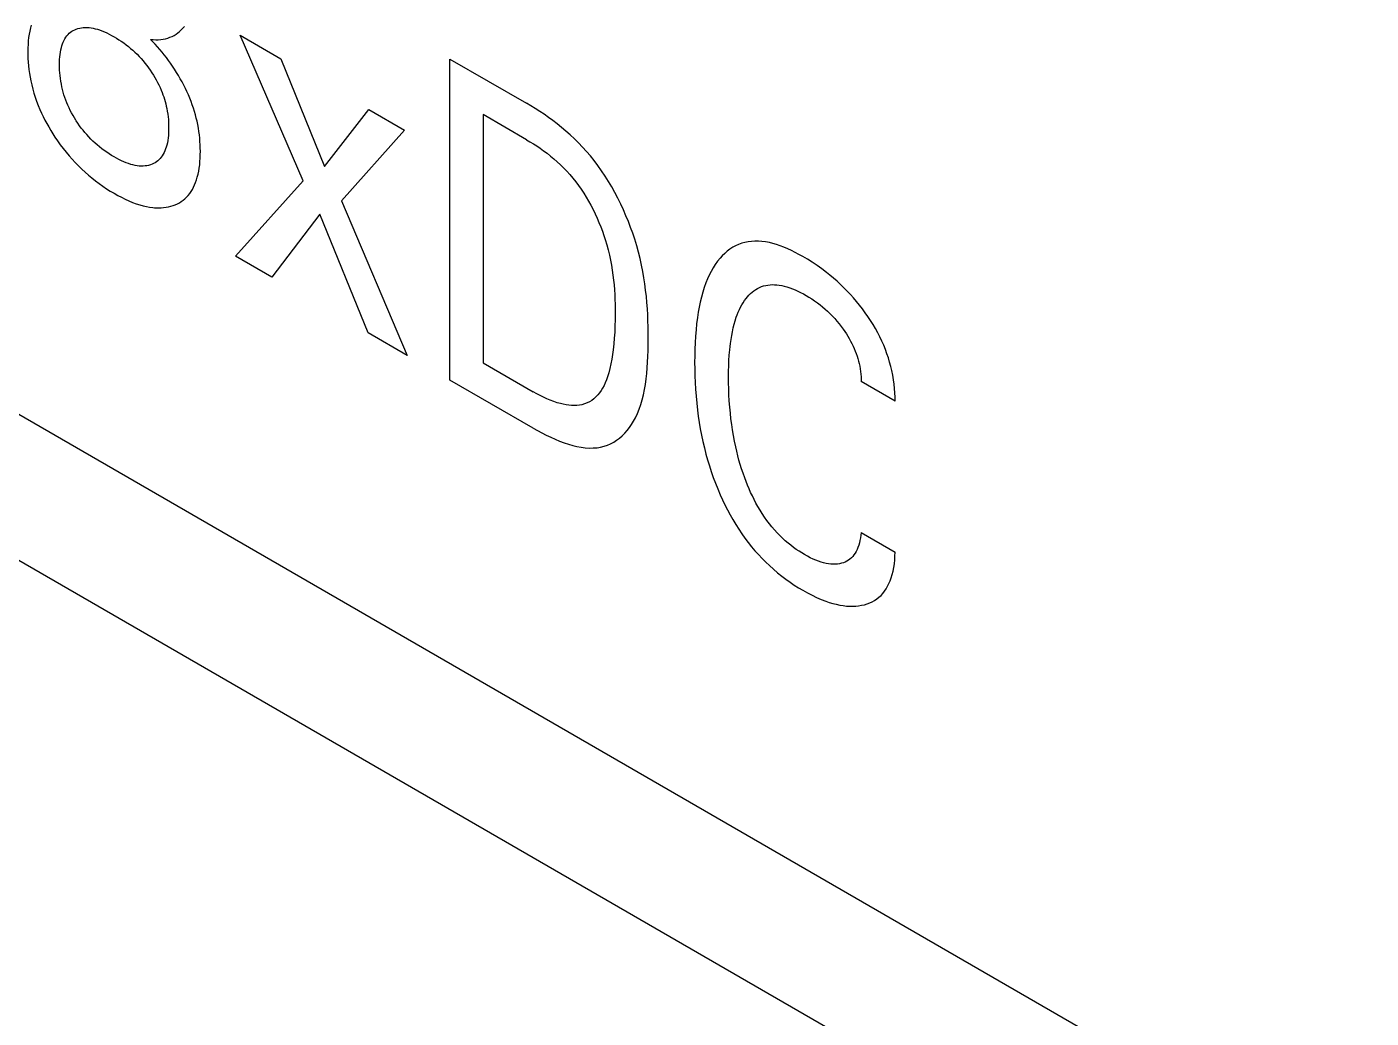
# Model space of a CAD drawing. Extents: x 0 to 420, y 0 to 297.
# Drawn here: x 180.05 to 187.58, y 179.06 to 184.61 of the extents above; entities that cross this region are included whole.
import ezdxf

# ---------------------------------------------------------------- set-up
doc = ezdxf.new("R2010")
doc.units = 0
doc.header["$LTSCALE"] = 23.1
doc.layers.add('40000_ISO', color=7, linetype='CONTINUOUS')

msp = doc.modelspace()

# ---------------------------------------------------------------- linework, layer by layer
at = {"layer": '40000_ISO', "color": 7, "linetype": 'CONTINUOUS'}
for p, q in [((220.0091, 159.3441), (170.8649, 187.7169)), ((219.6555, 158.7318), (170.5114, 187.1045)), ((180.0768, 184.6187), (180.0724, 184.603)), ((180.3579, 184.6042), (180.368, 184.6054)), ((180.368, 184.6054), (180.3785, 184.606)), ((180.3785, 184.606), (180.3891, 184.6059)), ((180.3891, 184.6059), (180.4004, 184.6051)), ((180.4004, 184.6051), (180.4119, 184.6036)), ((180.9256, 184.6014), (180.9339, 184.6116)), ((180.0602, 184.5302), (180.0587, 184.5108)), ((180.0622, 184.5492), (180.0602, 184.5302)), ((180.0649, 184.5677), (180.0622, 184.5492)), ((180.0683, 184.5856), (180.0649, 184.5677)), ((180.0724, 184.603), (180.0683, 184.5856)), ((180.2561, 184.5242), (180.2606, 184.5337)), ((180.2606, 184.5337), (180.2655, 184.5428)), ((180.2655, 184.5428), (180.2709, 184.5512)), ((180.2709, 184.5512), (180.2768, 184.5591)), ((180.2768, 184.5591), (180.283, 184.5663)), ((180.283, 184.5663), (180.2898, 184.5729)), ((180.2898, 184.5729), (180.2969, 184.5788)), ((180.2969, 184.5788), (180.3044, 184.5842)), ((180.3044, 184.5842), (180.3123, 184.589)), ((180.3123, 184.589), (180.3205, 184.5931)), ((180.3205, 184.5931), (180.329, 184.5967)), ((180.329, 184.5967), (180.3383, 184.5999)), ((180.3383, 184.5999), (180.3479, 184.6024)), ((180.3479, 184.6024), (180.3579, 184.6042)), ((180.4119, 184.6036), (180.4236, 184.6015)), ((180.4236, 184.6015), (180.4354, 184.5988)), ((180.4354, 184.5988), (180.4474, 184.5955)), ((180.4474, 184.5955), (180.4595, 184.5916)), ((180.4595, 184.5916), (180.4727, 184.5867)), ((180.4727, 184.5867), (180.4861, 184.5812)), ((180.4861, 184.5812), (180.4995, 184.5751)), ((180.4995, 184.5751), (180.513, 184.5685)), ((180.513, 184.5685), (180.5265, 184.5614)), ((180.5265, 184.5614), (180.54, 184.5538)), ((180.54, 184.5538), (180.5536, 184.5458)), ((180.5536, 184.5458), (180.5672, 184.5372)), ((180.5672, 184.5372), (180.5808, 184.5282)), ((180.7576, 184.5256), (180.7443, 184.539)), ((180.7443, 184.539), (180.759, 184.5376)), ((180.759, 184.5376), (180.7734, 184.537)), ((180.7734, 184.537), (180.7876, 184.5372)), ((180.7876, 184.5372), (180.8014, 184.5383)), ((180.8014, 184.5383), (180.8148, 184.5401)), ((180.8148, 184.5401), (180.8279, 184.5428)), ((180.8279, 184.5428), (180.8407, 184.5463)), ((180.8407, 184.5463), (180.8531, 184.5507)), ((180.8531, 184.5507), (180.8652, 184.5558)), ((180.8652, 184.5558), (180.8764, 184.5615)), ((180.8764, 184.5615), (180.8872, 184.568)), ((180.8872, 184.568), (180.8975, 184.5752)), ((180.8975, 184.5752), (180.9074, 184.5832)), ((180.9074, 184.5832), (180.9168, 184.5919)), ((180.9168, 184.5919), (180.9256, 184.6014)), ((181.5999, 183.7471), (181.246, 184.5626)), ((181.246, 184.5626), (181.4743, 184.4308)), ((180.0579, 184.491), (180.0576, 184.4708)), ((180.0576, 184.4708), (180.0577, 184.4511)), ((180.0587, 184.5108), (180.0579, 184.491)), ((180.2382, 184.454), (180.2401, 184.4673)), ((180.2401, 184.4673), (180.2425, 184.4803)), ((180.2425, 184.4803), (180.2454, 184.4928)), ((180.2454, 184.4928), (180.2485, 184.5037)), ((180.2485, 184.5037), (180.2521, 184.5141)), ((180.2521, 184.5141), (180.2561, 184.5242)), ((180.5808, 184.5282), (180.5943, 184.5188)), ((180.5943, 184.5188), (180.6077, 184.5088)), ((180.6077, 184.5088), (180.6211, 184.4982)), ((180.6211, 184.4982), (180.6332, 184.4882)), ((180.6332, 184.4882), (180.6453, 184.4777)), ((180.6453, 184.4777), (180.6571, 184.4667)), ((180.6571, 184.4667), (180.6689, 184.4553)), ((180.6689, 184.4553), (180.6804, 184.4434)), ((180.7707, 184.5118), (180.7576, 184.5256)), ((180.7836, 184.4976), (180.7707, 184.5118)), ((180.7963, 184.4831), (180.7836, 184.4976)), ((180.8088, 184.4682), (180.7963, 184.4831)), ((180.8211, 184.4529), (180.8088, 184.4682)), ((180.0577, 184.4511), (180.0584, 184.4311)), ((180.0584, 184.4311), (180.0597, 184.4109)), ((180.0597, 184.4109), (180.0614, 184.3904)), ((180.0614, 184.3904), (180.0638, 184.3697)), ((180.235, 184.3977), (180.2352, 184.4121)), ((180.2352, 184.3826), (180.235, 184.3977)), ((180.2352, 184.4121), (180.2358, 184.4264)), ((180.2357, 184.3674), (180.2352, 184.3826)), ((180.2358, 184.4264), (180.2368, 184.4404)), ((180.2368, 184.4404), (180.2382, 184.454)), ((180.6804, 184.4434), (180.6918, 184.4311)), ((180.6918, 184.4311), (180.7025, 184.4189)), ((180.7025, 184.4189), (180.7129, 184.4063)), ((180.7129, 184.4063), (180.7231, 184.3934)), ((180.7231, 184.3934), (180.733, 184.3801)), ((180.733, 184.3801), (180.7427, 184.3664)), ((180.8331, 184.4374), (180.8211, 184.4529)), ((180.8449, 184.4215), (180.8331, 184.4374)), ((180.8567, 184.4051), (180.8449, 184.4215)), ((180.8681, 184.3884), (180.8567, 184.4051)), ((180.8793, 184.3715), (180.8681, 184.3884)), ((181.4743, 184.4308), (181.7189, 183.8274)), ((182.421, 182.6327), (182.421, 184.4291)), ((182.421, 184.4291), (182.8497, 184.1815)), ((180.0638, 184.3697), (180.0667, 184.3488)), ((180.0667, 184.3488), (180.0702, 184.3276)), ((180.0702, 184.3276), (180.0744, 184.3062)), ((180.0744, 184.3062), (180.0794, 184.2837)), ((180.2367, 184.352), (180.2357, 184.3674)), ((180.2381, 184.3364), (180.2367, 184.352)), ((180.24, 184.3205), (180.2381, 184.3364)), ((180.2424, 184.3045), (180.24, 184.3205)), ((180.2452, 184.2884), (180.2424, 184.3045)), ((180.7427, 184.3664), (180.752, 184.3525)), ((180.752, 184.3525), (180.7605, 184.3392)), ((180.7605, 184.3392), (180.7687, 184.3256)), ((180.7687, 184.3256), (180.7766, 184.3118)), ((180.7766, 184.3118), (180.7841, 184.2978)), ((180.8901, 184.3543), (180.8793, 184.3715)), ((180.9007, 184.3368), (180.8901, 184.3543)), ((180.9109, 184.3191), (180.9007, 184.3368)), ((180.9208, 184.3011), (180.9109, 184.3191)), ((180.0794, 184.2837), (180.0852, 184.261)), ((180.0852, 184.261), (180.0917, 184.2382)), ((180.0917, 184.2382), (180.0989, 184.2153)), ((180.2483, 184.2737), (180.2452, 184.2884)), ((180.2517, 184.259), (180.2483, 184.2737)), ((180.2556, 184.2441), (180.2517, 184.259)), ((180.26, 184.2292), (180.2556, 184.2441)), ((180.2648, 184.2143), (180.26, 184.2292)), ((180.7841, 184.2978), (180.7913, 184.2837)), ((180.7913, 184.2837), (180.798, 184.2695)), ((180.798, 184.2695), (180.8042, 184.2552)), ((180.8042, 184.2552), (180.8094, 184.2424)), ((180.8094, 184.2424), (180.8142, 184.2295)), ((180.8142, 184.2295), (180.8187, 184.2166)), ((180.9303, 184.283), (180.9208, 184.3011)), ((180.9395, 184.2648), (180.9303, 184.283)), ((180.9481, 184.2464), (180.9395, 184.2648)), ((180.9564, 184.2279), (180.9481, 184.2464)), ((180.0989, 184.2153), (180.1069, 184.1924)), ((180.1069, 184.1924), (180.1155, 184.1695)), ((180.1155, 184.1695), (180.1249, 184.1468)), ((180.2701, 184.1994), (180.2648, 184.2143)), ((180.2759, 184.1845), (180.2701, 184.1994)), ((180.282, 184.17), (180.2759, 184.1845)), ((180.2886, 184.1557), (180.282, 184.17)), ((180.2955, 184.1414), (180.2886, 184.1557)), ((180.8187, 184.2166), (180.8228, 184.2037)), ((180.8228, 184.2037), (180.8265, 184.1909)), ((180.8265, 184.1909), (180.8299, 184.178)), ((180.8299, 184.178), (180.8329, 184.1653)), ((180.8329, 184.1653), (180.8356, 184.1526)), ((180.9642, 184.2094), (180.9564, 184.2279)), ((180.9714, 184.1909), (180.9642, 184.2094)), ((180.9782, 184.1724), (180.9714, 184.1909)), ((180.9845, 184.154), (180.9782, 184.1724)), ((180.9903, 184.1355), (180.9845, 184.154)), ((182.8741, 184.1671), (182.8497, 184.1815)), ((182.8986, 184.1521), (182.8741, 184.1671)), ((180.1249, 184.1468), (180.1338, 184.1268)), ((180.1338, 184.1268), (180.1432, 184.1071)), ((180.1432, 184.1071), (180.1531, 184.0874)), ((180.1531, 184.0874), (180.1634, 184.068)), ((180.3029, 184.1273), (180.2955, 184.1414)), ((180.3106, 184.1134), (180.3029, 184.1273)), ((180.3187, 184.0996), (180.3106, 184.1134)), ((180.3271, 184.0861), (180.3187, 184.0996)), ((180.3291, 184.083), (180.3271, 184.0861)), ((180.3381, 184.0693), (180.3291, 184.083)), ((180.8356, 184.1526), (180.8385, 184.1367)), ((180.8385, 184.1367), (180.8409, 184.1209)), ((180.8409, 184.1209), (180.8428, 184.1053)), ((180.8428, 184.1053), (180.8442, 184.0899)), ((180.8442, 184.0899), (180.8452, 184.0747)), ((180.9956, 184.1171), (180.9903, 184.1355)), ((181.0004, 184.0987), (180.9956, 184.1171)), ((181.0048, 184.0805), (181.0004, 184.0987)), ((181.0086, 184.0623), (181.0048, 184.0805)), ((181.7189, 183.8274), (181.9673, 184.1461)), ((181.9673, 184.1461), (182.1668, 184.0309)), ((182.6061, 184.1185), (182.6061, 182.7296)), ((182.8497, 183.9778), (182.6061, 184.1185)), ((182.9232, 184.1363), (182.8986, 184.1521)), ((182.9479, 184.1198), (182.9232, 184.1363)), ((182.9725, 184.1025), (182.9479, 184.1198)), ((182.9971, 184.0845), (182.9725, 184.1025)), ((183.0216, 184.0658), (182.9971, 184.0845)), ((180.1634, 184.068), (180.1743, 184.0487)), ((180.1743, 184.0487), (180.1855, 184.0297)), ((180.1855, 184.0297), (180.1971, 184.011)), ((180.1971, 184.011), (180.2091, 183.9925)), ((180.3474, 184.056), (180.3381, 184.0693)), ((180.3571, 184.043), (180.3474, 184.056)), ((180.3669, 184.0303), (180.3571, 184.043)), ((180.3771, 184.018), (180.3669, 184.0303)), ((180.3874, 184.006), (180.3771, 184.018)), ((180.3988, 183.9935), (180.3874, 184.006)), ((180.8453, 184.0155), (180.8443, 184.0012)), ((180.8452, 184.0747), (180.8458, 184.0597)), ((180.8458, 184.0301), (180.8453, 184.0155)), ((180.8458, 184.0597), (180.846, 184.0449)), ((180.846, 184.0449), (180.8458, 184.0301)), ((181.0122, 184.043), (181.0086, 184.0623)), ((181.0153, 184.0239), (181.0122, 184.043)), ((181.0178, 184.0049), (181.0153, 184.0239)), ((181.0199, 183.9862), (181.0178, 184.0049)), ((182.1668, 184.0309), (181.8129, 183.6357)), ((183.0459, 184.0462), (183.0216, 184.0658)), ((183.0699, 184.0259), (183.0459, 184.0462)), ((183.0937, 184.0047), (183.0699, 184.0259)), ((183.1172, 183.9828), (183.0937, 184.0047)), ((180.2091, 183.9925), (180.2241, 183.9705)), ((180.2241, 183.9705), (180.2395, 183.9491)), ((180.2395, 183.9491), (180.2553, 183.9281)), ((180.2553, 183.9281), (180.2715, 183.9076)), ((180.4104, 183.9814), (180.3988, 183.9935)), ((180.4222, 183.9698), (180.4104, 183.9814)), ((180.4341, 183.9587), (180.4222, 183.9698)), ((180.4462, 183.948), (180.4341, 183.9587)), ((180.4584, 183.9378), (180.4462, 183.948)), ((180.4718, 183.9272), (180.4584, 183.9378)), ((180.8326, 183.9363), (180.8291, 183.9256)), ((180.8357, 183.9475), (180.8326, 183.9363)), ((180.8386, 183.9603), (180.8357, 183.9475)), ((180.841, 183.9736), (180.8386, 183.9603)), ((180.8429, 183.9872), (180.841, 183.9736)), ((180.8443, 184.0012), (180.8429, 183.9872)), ((181.0214, 183.9676), (181.0199, 183.9862)), ((181.0225, 183.9492), (181.0214, 183.9676)), ((181.0232, 183.9311), (181.0225, 183.9492)), ((181.0235, 183.9132), (181.0232, 183.9311)), ((182.8497, 183.9778), (182.8687, 183.9666)), ((182.8687, 183.9666), (182.8878, 183.9548)), ((182.8878, 183.9548), (182.9069, 183.9424)), ((182.9069, 183.9424), (182.9261, 183.9294)), ((182.9261, 183.9294), (182.9452, 183.9157)), ((183.1403, 183.96), (183.1172, 183.9828)), ((183.163, 183.9364), (183.1403, 183.96)), ((183.1853, 183.9119), (183.163, 183.9364)), ((180.2715, 183.9076), (180.2882, 183.8877)), ((180.2882, 183.8877), (180.3051, 183.8685)), ((180.3051, 183.8685), (180.3229, 183.8493)), ((180.4854, 183.9171), (180.4718, 183.9272)), ((180.499, 183.9075), (180.4854, 183.9171)), ((180.5126, 183.8984), (180.499, 183.9075)), ((180.5263, 183.8898), (180.5126, 183.8984)), ((180.54, 183.8816), (180.5263, 183.8898)), ((180.5537, 183.874), (180.54, 183.8816)), ((180.5674, 183.8668), (180.5537, 183.874)), ((180.5811, 183.8601), (180.5674, 183.8668)), ((180.5947, 183.854), (180.5811, 183.8601)), ((180.6082, 183.8485), (180.5947, 183.854)), ((180.7774, 183.8534), (180.7696, 183.8484)), ((180.7848, 183.8589), (180.7774, 183.8534)), ((180.7919, 183.8651), (180.7848, 183.8589)), ((180.7985, 183.8719), (180.7919, 183.8651)), ((180.8047, 183.8792), (180.7985, 183.8719)), ((180.8105, 183.8874), (180.8047, 183.8792)), ((180.8158, 183.8962), (180.8105, 183.8874)), ((180.8207, 183.9055), (180.8158, 183.8962)), ((180.8251, 183.9153), (180.8207, 183.9055)), ((180.8291, 183.9256), (180.8251, 183.9153)), ((181.0196, 183.8369), (181.0213, 183.8554)), ((181.0213, 183.8554), (181.0226, 183.8743)), ((181.0226, 183.8743), (181.0233, 183.8936)), ((181.0233, 183.8936), (181.0235, 183.9132)), ((182.9452, 183.9157), (182.9643, 183.9014)), ((182.9643, 183.9014), (182.9833, 183.8864)), ((182.9833, 183.8864), (183.0021, 183.8708)), ((183.0021, 183.8708), (183.0207, 183.8546)), ((183.0207, 183.8546), (183.039, 183.8376)), ((183.207, 183.8866), (183.1853, 183.9119)), ((183.2281, 183.8604), (183.207, 183.8866)), ((183.2492, 183.8325), (183.2281, 183.8604)), ((180.3229, 183.8493), (180.3409, 183.8308)), ((180.3409, 183.8308), (180.3592, 183.813)), ((180.3592, 183.813), (180.3778, 183.7958)), ((180.3778, 183.7958), (180.3965, 183.7794)), ((180.3965, 183.7794), (180.4154, 183.7636)), ((180.6217, 183.8436), (180.6082, 183.8485)), ((180.6338, 183.8397), (180.6217, 183.8436)), ((180.6459, 183.8364), (180.6338, 183.8397)), ((180.6579, 183.8338), (180.6459, 183.8364)), ((180.6697, 183.8317), (180.6579, 183.8338)), ((180.6813, 183.8304), (180.6697, 183.8317)), ((180.6926, 183.8298), (180.6813, 183.8304)), ((180.7034, 183.8298), (180.6926, 183.8298)), ((180.7138, 183.8306), (180.7034, 183.8298)), ((180.7241, 183.832), (180.7138, 183.8306)), ((180.734, 183.834), (180.7241, 183.832)), ((180.7436, 183.8368), (180.734, 183.834)), ((180.753, 183.8402), (180.7436, 183.8368)), ((180.7614, 183.844), (180.753, 183.8402)), ((180.7696, 183.8484), (180.7614, 183.844)), ((181.0065, 183.7674), (181.0107, 183.784)), ((181.0107, 183.784), (181.0143, 183.8011)), ((181.0143, 183.8011), (181.0172, 183.8188)), ((181.0172, 183.8188), (181.0196, 183.8369)), ((183.039, 183.8376), (183.057, 183.82)), ((183.057, 183.82), (183.0747, 183.8017)), ((183.0747, 183.8017), (183.092, 183.7827)), ((183.092, 183.7827), (183.1089, 183.763)), ((183.2696, 183.8037), (183.2492, 183.8325)), ((183.2893, 183.7742), (183.2696, 183.8037)), ((180.4154, 183.7636), (180.436, 183.7474)), ((180.436, 183.7474), (180.4566, 183.732)), ((180.4566, 183.732), (180.4774, 183.7174)), ((180.4774, 183.7174), (180.4982, 183.7035)), ((180.4982, 183.7035), (180.5191, 183.6904)), ((180.9789, 183.6993), (180.9855, 183.7118)), ((180.9855, 183.7118), (180.9916, 183.7248)), ((180.9916, 183.7248), (180.9971, 183.7385)), ((180.9971, 183.7385), (181.0021, 183.7527)), ((181.0021, 183.7527), (181.0065, 183.7674)), ((181.2201, 183.3261), (181.5999, 183.7471)), ((183.1089, 183.763), (183.1252, 183.7425)), ((183.1252, 183.7425), (183.1407, 183.7219)), ((183.1407, 183.7219), (183.1556, 183.7007)), ((183.3083, 183.7439), (183.2893, 183.7742)), ((183.3266, 183.7131), (183.3083, 183.7439)), ((183.3441, 183.6817), (183.3266, 183.7131)), ((180.5191, 183.6904), (180.54, 183.678)), ((180.54, 183.678), (180.561, 183.6662)), ((180.561, 183.6662), (180.5819, 183.6552)), ((180.5819, 183.6552), (180.6028, 183.6449)), ((180.6028, 183.6449), (180.6237, 183.6355)), ((180.6237, 183.6355), (180.6444, 183.627)), ((180.6444, 183.627), (180.665, 183.6194)), ((180.906, 183.625), (180.9169, 183.6317)), ((180.9169, 183.6317), (180.9273, 183.6392)), ((180.9273, 183.6392), (180.9373, 183.6474)), ((180.9373, 183.6474), (180.9468, 183.6563)), ((180.9468, 183.6563), (180.9557, 183.666)), ((180.9557, 183.666), (180.964, 183.6764)), ((180.964, 183.6764), (180.9717, 183.6875)), ((180.9717, 183.6875), (180.9789, 183.6993)), ((181.8129, 183.6357), (182.1821, 182.7706)), ((183.1556, 183.7007), (183.17, 183.6788)), ((183.17, 183.6788), (183.1839, 183.6565)), ((183.1839, 183.6565), (183.1972, 183.6337)), ((183.1972, 183.6337), (183.21, 183.6106)), ((183.3609, 183.6498), (183.3441, 183.6817)), ((183.3768, 183.6176), (183.3609, 183.6498)), ((180.665, 183.6194), (180.6839, 183.6132)), ((180.6839, 183.6132), (180.7027, 183.608)), ((180.7027, 183.608), (180.7212, 183.6036)), ((180.7212, 183.6036), (180.7395, 183.6002)), ((180.7395, 183.6002), (180.7576, 183.5978)), ((180.7576, 183.5978), (180.7665, 183.597)), ((180.7665, 183.597), (180.7753, 183.5964)), ((180.7753, 183.5964), (180.7898, 183.596)), ((180.7898, 183.596), (180.8041, 183.5964)), ((180.8041, 183.5964), (180.818, 183.5975)), ((180.818, 183.5975), (180.8317, 183.5993)), ((180.8317, 183.5993), (180.8451, 183.6019)), ((180.8451, 183.6019), (180.8582, 183.6051)), ((180.8582, 183.6051), (180.8709, 183.6091)), ((180.8709, 183.6091), (180.883, 183.6137)), ((180.883, 183.6137), (180.8947, 183.619)), ((180.8947, 183.619), (180.906, 183.625)), ((181.692, 183.5603), (181.4234, 183.2087)), ((181.9625, 182.8975), (181.692, 183.5603)), ((183.21, 183.6106), (183.2222, 183.5871)), ((183.2222, 183.5871), (183.2338, 183.5633)), ((183.2338, 183.5633), (183.2448, 183.5393)), ((183.392, 183.5851), (183.3768, 183.6176)), ((183.4063, 183.5524), (183.392, 183.5851)), ((183.4198, 183.5196), (183.4063, 183.5524)), ((183.2448, 183.5393), (183.2552, 183.5152)), ((183.2552, 183.5152), (183.265, 183.491)), ((183.265, 183.491), (183.2741, 183.4667)), ((183.4325, 183.4867), (183.4198, 183.5196)), ((183.4442, 183.4539), (183.4325, 183.4867)), ((183.2741, 183.4667), (183.2827, 183.4425)), ((183.2827, 183.4425), (183.2905, 183.4184)), ((183.2905, 183.4184), (183.2992, 183.3893)), ((183.4551, 183.4212), (183.4442, 183.4539)), ((183.4663, 183.3847), (183.4551, 183.4212)), ((184.0721, 183.4031), (184.0545, 183.3983)), ((184.0902, 183.4066), (184.0721, 183.4031)), ((184.1089, 183.4089), (184.0902, 183.4066)), ((184.1281, 183.4099), (184.1089, 183.4089)), ((184.1478, 183.4096), (184.1281, 183.4099)), ((184.1678, 183.4082), (184.1478, 183.4096)), ((184.1882, 183.4055), (184.1678, 183.4082)), ((184.2089, 183.4016), (184.1882, 183.4055)), ((184.2291, 183.3968), (184.2089, 183.4016)), ((181.4234, 183.2087), (181.2201, 183.3261)), ((183.2992, 183.3893), (183.3069, 183.3605)), ((183.3069, 183.3605), (183.3138, 183.3319)), ((183.3138, 183.3319), (183.3199, 183.3035)), ((183.4763, 183.3483), (183.4663, 183.3847)), ((183.4853, 183.3122), (183.4763, 183.3483)), ((183.9455, 183.3286), (183.9327, 183.3144)), ((183.9591, 183.3418), (183.9455, 183.3286)), ((183.9733, 183.3541), (183.9591, 183.3418)), ((183.9882, 183.3653), (183.9733, 183.3541)), ((184.0037, 183.3754), (183.9882, 183.3653)), ((184.02, 183.3843), (184.0037, 183.3754)), ((184.0369, 183.3919), (184.02, 183.3843)), ((184.0545, 183.3983), (184.0369, 183.3919)), ((184.2495, 183.3908), (184.2291, 183.3968)), ((184.2702, 183.3839), (184.2495, 183.3908)), ((184.2909, 183.376), (184.2702, 183.3839)), ((184.3118, 183.3673), (184.2909, 183.376)), ((184.3328, 183.3577), (184.3118, 183.3673)), ((184.3538, 183.3473), (184.3328, 183.3577)), ((184.3749, 183.3362), (184.3538, 183.3473)), ((184.3959, 183.3245), (184.3749, 183.3362)), ((183.3199, 183.3035), (183.3251, 183.2753)), ((183.3251, 183.2753), (183.3297, 183.2474)), ((183.4934, 183.2764), (183.4853, 183.3122)), ((183.5004, 183.2408), (183.4934, 183.2764)), ((183.8942, 183.2606), (183.8829, 183.2408)), ((183.9062, 183.2796), (183.8942, 183.2606)), ((183.919, 183.2975), (183.9062, 183.2796)), ((183.9327, 183.3144), (183.919, 183.2975)), ((184.4226, 183.3087), (184.3959, 183.3245)), ((184.4493, 183.2919), (184.4226, 183.3087)), ((184.4758, 183.2741), (184.4493, 183.2919)), ((184.5023, 183.2552), (184.4758, 183.2741)), ((184.5286, 183.2353), (184.5023, 183.2552)), ((183.3297, 183.2474), (183.3336, 183.2196)), ((183.3336, 183.2196), (183.3368, 183.1921)), ((183.3368, 183.1921), (183.3394, 183.1648)), ((183.5066, 183.2055), (183.5004, 183.2408)), ((183.5119, 183.1704), (183.5066, 183.2055)), ((183.8538, 183.1764), (183.8446, 183.1507)), ((183.8628, 183.1986), (183.8538, 183.1764)), ((183.8725, 183.2201), (183.8628, 183.1986)), ((183.8829, 183.2408), (183.8725, 183.2201)), ((184.5485, 183.2194), (184.5286, 183.2353)), ((184.5682, 183.2029), (184.5485, 183.2194)), ((184.5878, 183.1857), (184.5682, 183.2029)), ((184.6072, 183.1678), (184.5878, 183.1857)), ((183.3394, 183.1648), (183.3415, 183.1377)), ((183.3415, 183.1377), (183.3432, 183.1108)), ((183.3432, 183.1108), (183.3443, 183.0841)), ((183.5165, 183.1355), (183.5119, 183.1704)), ((183.5203, 183.1008), (183.5165, 183.1355)), ((183.5234, 183.0664), (183.5203, 183.1008)), ((183.8364, 183.1243), (183.8289, 183.0972)), ((183.8446, 183.1507), (183.8364, 183.1243)), ((184.0865, 183.0989), (184.095, 183.1083)), ((184.095, 183.1083), (184.1038, 183.1171)), ((184.1038, 183.1171), (184.1131, 183.1253)), ((184.1131, 183.1253), (184.1228, 183.1329)), ((184.1228, 183.1329), (184.1329, 183.1398)), ((184.1329, 183.1398), (184.1434, 183.1459)), ((184.1434, 183.1459), (184.1544, 183.1513)), ((184.1544, 183.1513), (184.1657, 183.156)), ((184.1657, 183.156), (184.177, 183.1596)), ((184.177, 183.1596), (184.1886, 183.1624)), ((184.1886, 183.1624), (184.2005, 183.1645)), ((184.2005, 183.1645), (184.2128, 183.1659)), ((184.2128, 183.1659), (184.2254, 183.1665)), ((184.2254, 183.1665), (184.2382, 183.1664)), ((184.2382, 183.1664), (184.2512, 183.1655)), ((184.2512, 183.1655), (184.2645, 183.1639)), ((184.2645, 183.1639), (184.278, 183.1616)), ((184.278, 183.1616), (184.2928, 183.1583)), ((184.2928, 183.1583), (184.3077, 183.1542)), ((184.3077, 183.1542), (184.3228, 183.1493)), ((184.3228, 183.1493), (184.338, 183.1436)), ((184.338, 183.1436), (184.3534, 183.1373)), ((184.3534, 183.1373), (184.3687, 183.1303)), ((184.3687, 183.1303), (184.3842, 183.1228)), ((184.3842, 183.1228), (184.3997, 183.1146)), ((184.3997, 183.1146), (184.4151, 183.1059)), ((184.4151, 183.1059), (184.4308, 183.0965)), ((184.6264, 183.1493), (184.6072, 183.1678)), ((184.6453, 183.1301), (184.6264, 183.1493)), ((184.6629, 183.1114), (184.6453, 183.1301)), ((184.6803, 183.0921), (184.6629, 183.1114)), ((183.3443, 183.0841), (183.3451, 183.0576)), ((183.3451, 183.0576), (183.3455, 183.0314)), ((183.3455, 183.0314), (183.3456, 183.0053)), ((183.5259, 183.0322), (183.5234, 183.0664)), ((183.5278, 182.9982), (183.5259, 183.0322)), ((183.8163, 183.0408), (183.811, 183.0117)), ((183.8222, 183.0693), (183.8163, 183.0408)), ((183.8289, 183.0972), (183.8222, 183.0693)), ((184.0352, 183.0129), (184.0413, 183.0268)), ((184.0413, 183.0268), (184.0479, 183.0402)), ((184.0479, 183.0402), (184.0548, 183.0532)), ((184.0548, 183.0532), (184.0623, 183.0656)), ((184.0623, 183.0656), (184.0701, 183.0776)), ((184.0701, 183.0776), (184.0785, 183.0889)), ((184.0785, 183.0889), (184.0865, 183.0989)), ((184.4308, 183.0965), (184.4465, 183.0866)), ((184.4465, 183.0866), (184.4621, 183.0761)), ((184.4621, 183.0761), (184.4777, 183.065)), ((184.4777, 183.065), (184.4931, 183.0532)), ((184.4931, 183.0532), (184.5073, 183.0418)), ((184.5073, 183.0418), (184.5213, 183.0298)), ((184.5213, 183.0298), (184.5351, 183.0173)), ((184.6973, 183.0722), (184.6803, 183.0921)), ((184.7139, 183.0517), (184.6973, 183.0722)), ((184.7302, 183.0306), (184.7139, 183.0517)), ((184.746, 183.0091), (184.7302, 183.0306)), ((183.3454, 182.9703), (183.3446, 182.9357)), ((183.3456, 183.0053), (183.3454, 182.9703)), ((183.5292, 182.9644), (183.5278, 182.9982)), ((183.5301, 182.9307), (183.5292, 182.9644)), ((183.8065, 182.9822), (183.802, 182.9479)), ((183.811, 183.0117), (183.8065, 182.9822)), ((184.0121, 182.9447), (184.0178, 182.9646)), ((184.0178, 182.9646), (184.0241, 182.984)), ((184.0241, 182.984), (184.0294, 182.9986)), ((184.0294, 182.9986), (184.0352, 183.0129)), ((184.5351, 183.0173), (184.5488, 183.0041)), ((184.5488, 183.0041), (184.5622, 182.9904)), ((184.5622, 182.9904), (184.5748, 182.9768)), ((184.5748, 182.9768), (184.5871, 182.9627)), ((184.5871, 182.9627), (184.5992, 182.9481)), ((184.761, 182.9876), (184.746, 183.0091)), ((184.7755, 182.9657), (184.761, 182.9876)), ((184.7894, 182.9433), (184.7755, 182.9657)), ((182.1821, 182.7706), (181.9625, 182.8975)), ((183.3432, 182.9015), (183.3411, 182.8678)), ((183.3446, 182.9357), (183.3432, 182.9015)), ((183.5306, 182.8973), (183.5301, 182.9307)), ((183.5308, 182.8641), (183.5306, 182.8973)), ((183.7955, 182.8777), (183.7933, 182.8418)), ((183.7984, 182.913), (183.7955, 182.8777)), ((183.802, 182.9479), (183.7984, 182.913)), ((183.9946, 182.8602), (183.9982, 182.882)), ((183.9982, 182.882), (184.0023, 182.9033)), ((184.0023, 182.9033), (184.0069, 182.9242)), ((184.0069, 182.9242), (184.0121, 182.9447)), ((184.5992, 182.9481), (184.6109, 182.933)), ((184.6109, 182.933), (184.6223, 182.9175)), ((184.6223, 182.9175), (184.6313, 182.9047)), ((184.6313, 182.9047), (184.64, 182.8916)), ((184.64, 182.8916), (184.6484, 182.8782)), ((184.6484, 182.8782), (184.6565, 182.8646)), ((184.8028, 182.9206), (184.7894, 182.9433)), ((184.8155, 182.8976), (184.8028, 182.9206)), ((184.8275, 182.8743), (184.8155, 182.8976)), ((184.8388, 182.8507), (184.8275, 182.8743)), ((183.3349, 182.8019), (183.3313, 182.7752)), ((183.3384, 182.8346), (183.3349, 182.8019)), ((183.3411, 182.8678), (183.3384, 182.8346)), ((183.5299, 182.7978), (183.5305, 182.8308)), ((183.5305, 182.8308), (183.5308, 182.8641)), ((183.7918, 182.8056), (183.791, 182.7689)), ((183.7933, 182.8418), (183.7918, 182.8056)), ((183.9849, 182.7727), (183.9874, 182.8021)), ((183.9874, 182.8021), (183.9893, 182.8202)), ((183.9893, 182.8202), (183.9915, 182.8381)), ((183.9915, 182.8381), (183.9946, 182.8602)), ((184.6565, 182.8646), (184.6642, 182.8509)), ((184.6642, 182.8509), (184.6714, 182.8369)), ((184.6714, 182.8369), (184.6783, 182.8229)), ((184.6783, 182.8229), (184.6844, 182.809)), ((184.6844, 182.809), (184.6902, 182.795)), ((184.849, 182.8273), (184.8388, 182.8507)), ((184.8585, 182.8038), (184.849, 182.8273)), ((184.8673, 182.7802), (184.8585, 182.8038)), ((182.6061, 182.7296), (182.8871, 182.5673)), ((183.3271, 182.7489), (183.3222, 182.7231)), ((183.3313, 182.7752), (183.3271, 182.7489)), ((183.5252, 182.701), (183.5273, 182.7328)), ((183.5273, 182.7328), (183.5289, 182.7651)), ((183.5289, 182.7651), (183.5299, 182.7978)), ((183.791, 182.7689), (183.7907, 182.7318)), ((183.7907, 182.7318), (183.791, 182.6947)), ((183.9817, 182.7128), (183.983, 182.7429)), ((183.983, 182.7429), (183.9849, 182.7727)), ((184.6902, 182.795), (184.6954, 182.781)), ((184.6954, 182.781), (184.7002, 182.767)), ((184.7002, 182.767), (184.7045, 182.7529)), ((184.7045, 182.7529), (184.7084, 182.7389)), ((184.7084, 182.7389), (184.7118, 182.725)), ((184.7118, 182.725), (184.715, 182.7099)), ((184.8752, 182.7565), (184.8673, 182.7802)), ((184.8824, 182.7328), (184.8752, 182.7565)), ((184.8888, 182.7092), (184.8824, 182.7328)), ((183.3026, 182.65), (183.2967, 182.6337)), ((183.31, 182.6736), (183.3026, 182.65)), ((183.3165, 182.698), (183.31, 182.6736)), ((183.3222, 182.7231), (183.3165, 182.698)), ((183.519, 182.6388), (183.5225, 182.6696)), ((183.5225, 182.6696), (183.5252, 182.701)), ((183.791, 182.6947), (183.7919, 182.6573)), ((183.7919, 182.6573), (183.7934, 182.6195)), ((183.9806, 182.6515), (183.9809, 182.6823)), ((183.9808, 182.6181), (183.9806, 182.6515)), ((183.9809, 182.6823), (183.9817, 182.7128)), ((184.715, 182.7099), (184.7177, 182.6949)), ((184.7177, 182.6949), (184.7198, 182.6801)), ((184.7198, 182.6801), (184.7214, 182.6656)), ((184.7214, 182.6656), (184.7225, 182.6514)), ((184.7225, 182.6514), (184.723, 182.6374)), ((184.8944, 182.6858), (184.8888, 182.7092)), ((184.8997, 182.6601), (184.8944, 182.6858)), ((184.9042, 182.6348), (184.8997, 182.6601)), ((182.8862, 182.3642), (182.421, 182.6327)), ((183.2674, 182.5744), (183.2584, 182.5615)), ((183.2756, 182.5882), (183.2674, 182.5744)), ((183.2833, 182.6027), (183.2756, 182.5882)), ((183.2903, 182.6179), (183.2833, 182.6027)), ((183.2967, 182.6337), (183.2903, 182.6179)), ((183.5039, 182.5506), (183.5098, 182.5792)), ((183.5098, 182.5792), (183.5148, 182.6087)), ((183.5148, 182.6087), (183.519, 182.6388)), ((183.7934, 182.6195), (183.7956, 182.5815)), ((183.7956, 182.5815), (183.7985, 182.543)), ((183.9816, 182.5844), (183.9808, 182.6181)), ((183.9829, 182.5505), (183.9816, 182.5844)), ((184.723, 182.6374), (184.723, 182.6239)), ((184.9129, 182.5142), (184.723, 182.6239)), ((184.9077, 182.6097), (184.9042, 182.6348)), ((184.9103, 182.5851), (184.9077, 182.6097)), ((184.9121, 182.5609), (184.9103, 182.5851)), ((182.9063, 182.5565), (182.8871, 182.5673)), ((182.9254, 182.5463), (182.9063, 182.5565)), ((182.9446, 182.5368), (182.9254, 182.5463)), ((182.9637, 182.5279), (182.9446, 182.5368)), ((182.9827, 182.5198), (182.9637, 182.5279)), ((183.0016, 182.5126), (182.9827, 182.5198)), ((183.0204, 182.5062), (183.0016, 182.5126)), ((183.039, 182.5008), (183.0204, 182.5062)), ((183.055, 182.497), (183.039, 182.5008)), ((183.1743, 182.4991), (183.1596, 182.4949)), ((183.1884, 182.5045), (183.1743, 182.4991)), ((183.2019, 182.5112), (183.1884, 182.5045)), ((183.2147, 182.5191), (183.2019, 182.5112)), ((183.2268, 182.5282), (183.2147, 182.5191)), ((183.2381, 182.5383), (183.2268, 182.5282)), ((183.2488, 182.5495), (183.2381, 182.5383)), ((183.2584, 182.5615), (183.2488, 182.5495)), ((183.4893, 182.4958), (183.4971, 182.5227)), ((183.4971, 182.5227), (183.5039, 182.5506)), ((183.7985, 182.543), (183.8021, 182.5042)), ((183.8021, 182.5042), (183.8066, 182.4651)), ((183.9848, 182.5162), (183.9829, 182.5505)), ((183.9874, 182.4816), (183.9848, 182.5162)), ((184.9129, 182.5373), (184.9121, 182.5609)), ((184.9129, 182.5142), (184.9129, 182.5373)), ((183.0708, 182.494), (183.055, 182.497)), ((183.0864, 182.4918), (183.0708, 182.494)), ((183.1017, 182.4904), (183.0864, 182.4918)), ((183.1168, 182.4901), (183.1017, 182.4904)), ((183.1314, 182.4907), (183.1168, 182.4901)), ((183.1457, 182.4923), (183.1314, 182.4907)), ((183.1596, 182.4949), (183.1457, 182.4923)), ((183.4591, 182.421), (183.4703, 182.4448)), ((183.4703, 182.4448), (183.4804, 182.4698)), ((183.4804, 182.4698), (183.4893, 182.4958)), ((183.8066, 182.4651), (183.8112, 182.4305)), ((183.8112, 182.4305), (183.8164, 182.3957)), ((183.9906, 182.4467), (183.9874, 182.4816)), ((183.994, 182.4158), (183.9906, 182.4467)), ((182.8862, 182.3642), (182.9108, 182.3503)), ((182.9108, 182.3503), (182.9356, 182.337)), ((183.3994, 182.3351), (183.413, 182.3504)), ((183.413, 182.3504), (183.4258, 182.3666)), ((183.4258, 182.3666), (183.4377, 182.3838)), ((183.4377, 182.3838), (183.4489, 182.402)), ((183.4489, 182.402), (183.4591, 182.421)), ((183.8164, 182.3957), (183.8224, 182.3606)), ((183.8224, 182.3606), (183.8292, 182.3253)), ((183.998, 182.3848), (183.994, 182.4158)), ((184.0027, 182.3535), (183.998, 182.3848)), ((184.008, 182.322), (184.0027, 182.3535)), ((182.9356, 182.337), (182.9604, 182.3243)), ((182.9604, 182.3243), (182.9853, 182.3124)), ((182.9853, 182.3124), (183.0101, 182.3013)), ((183.0101, 182.3013), (183.0349, 182.2912)), ((183.0349, 182.2912), (183.0595, 182.282)), ((183.0595, 182.282), (183.084, 182.2739)), ((183.084, 182.2739), (183.1081, 182.267)), ((183.3022, 182.2688), (183.3202, 182.2766)), ((183.3202, 182.2766), (183.3375, 182.2858)), ((183.3375, 182.2858), (183.3541, 182.2963)), ((183.3541, 182.2963), (183.37, 182.3081)), ((183.37, 182.3081), (183.3851, 182.321)), ((183.3851, 182.321), (183.3994, 182.3351)), ((183.8292, 182.3253), (183.8367, 182.2898)), ((183.8367, 182.2898), (183.845, 182.2541)), ((184.0139, 182.2902), (184.008, 182.322)), ((184.0207, 182.2583), (184.0139, 182.2902)), ((183.1081, 182.267), (183.1319, 182.2613)), ((183.1319, 182.2613), (183.1554, 182.2569)), ((183.1554, 182.2569), (183.1784, 182.254)), ((183.1784, 182.254), (183.2009, 182.2525)), ((183.2009, 182.2525), (183.2229, 182.2526)), ((183.2229, 182.2526), (183.2443, 182.2543)), ((183.2443, 182.2543), (183.2642, 182.2576)), ((183.2642, 182.2576), (183.2836, 182.2625)), ((183.2836, 182.2625), (183.3022, 182.2688)), ((183.845, 182.2541), (183.8542, 182.2182)), ((183.8542, 182.2182), (183.8632, 182.1858)), ((184.0263, 182.234), (184.0207, 182.2583)), ((184.0324, 182.2095), (184.0263, 182.234)), ((184.039, 182.185), (184.0324, 182.2095)), ((183.8632, 182.1858), (183.873, 182.1534)), ((183.873, 182.1534), (183.8835, 182.1209)), ((184.0462, 182.1604), (184.039, 182.185)), ((184.0538, 182.1358), (184.0462, 182.1604)), ((184.062, 182.1111), (184.0538, 182.1358)), ((183.8835, 182.1209), (183.8948, 182.0884)), ((183.8948, 182.0884), (183.9069, 182.0559)), ((183.9069, 182.0559), (183.9198, 182.0235)), ((184.0708, 182.0864), (184.062, 182.1111)), ((184.0785, 182.0658), (184.0708, 182.0864)), ((184.0867, 182.0453), (184.0785, 182.0658)), ((183.9198, 182.0235), (183.9336, 181.9911)), ((183.9336, 181.9911), (183.9465, 181.9628)), ((184.0953, 182.0248), (184.0867, 182.0453)), ((184.1043, 182.0044), (184.0953, 182.0248)), ((184.1138, 181.9842), (184.1043, 182.0044)), ((184.1238, 181.9641), (184.1138, 181.9842)), ((183.9465, 181.9628), (183.96, 181.9347)), ((183.96, 181.9347), (183.9741, 181.9067)), ((183.9741, 181.9067), (183.989, 181.8791)), ((184.1342, 181.9442), (184.1238, 181.9641)), ((184.1452, 181.9246), (184.1342, 181.9442)), ((184.1567, 181.9052), (184.1452, 181.9246)), ((184.1691, 181.8856), (184.1567, 181.9052)), ((183.989, 181.8791), (184.0045, 181.8518)), ((184.0045, 181.8518), (184.0206, 181.8249)), ((184.0206, 181.8249), (184.0374, 181.7985)), ((184.182, 181.8663), (184.1691, 181.8856)), ((184.1954, 181.8474), (184.182, 181.8663)), ((184.2093, 181.8291), (184.1954, 181.8474)), ((184.2236, 181.8113), (184.2093, 181.8291)), ((184.0374, 181.7985), (184.0549, 181.7726)), ((184.0549, 181.7726), (184.0725, 181.748)), ((184.0725, 181.748), (184.0907, 181.7239)), ((184.2383, 181.7941), (184.2236, 181.8113)), ((184.2533, 181.7775), (184.2383, 181.7941)), ((184.2686, 181.7617), (184.2533, 181.7775)), ((184.2833, 181.7474), (184.2686, 181.7617)), ((184.2983, 181.7337), (184.2833, 181.7474)), ((184.7192, 181.7499), (184.7164, 181.7355)), ((184.7214, 181.7647), (184.7192, 181.7499)), ((184.723, 181.7798), (184.7214, 181.7647)), ((184.723, 181.7798), (184.9129, 181.6702)), ((184.0907, 181.7239), (184.1094, 181.7005)), ((184.1094, 181.7005), (184.1286, 181.6778)), ((184.1286, 181.6778), (184.1482, 181.6558)), ((184.3135, 181.7207), (184.2983, 181.7337)), ((184.3288, 181.7083), (184.3135, 181.7207)), ((184.3442, 181.6966), (184.3288, 181.7083)), ((184.3597, 181.6855), (184.3442, 181.6966)), ((184.3753, 181.675), (184.3597, 181.6855)), ((184.3909, 181.6651), (184.3753, 181.675)), ((184.6945, 181.6736), (184.6887, 181.6636)), ((184.6997, 181.6842), (184.6945, 181.6736)), ((184.7045, 181.6953), (184.6997, 181.6842)), ((184.7091, 181.7082), (184.7045, 181.6953)), ((184.713, 181.7216), (184.7091, 181.7082)), ((184.7164, 181.7355), (184.713, 181.7216)), ((184.9124, 181.6479), (184.9129, 181.6702)), ((184.1482, 181.6558), (184.1681, 181.6346)), ((184.1681, 181.6346), (184.1884, 181.6141)), ((184.1884, 181.6141), (184.209, 181.5945)), ((184.4065, 181.6558), (184.3909, 181.6651)), ((184.4222, 181.647), (184.4065, 181.6558)), ((184.4379, 181.6388), (184.4222, 181.647)), ((184.4535, 181.6314), (184.4379, 181.6388)), ((184.469, 181.6246), (184.4535, 181.6314)), ((184.4845, 181.6186), (184.469, 181.6246)), ((184.4986, 181.6139), (184.4845, 181.6186)), ((184.5126, 181.6098), (184.4986, 181.6139)), ((184.5265, 181.6066), (184.5126, 181.6098)), ((184.5401, 181.6041), (184.5265, 181.6066)), ((184.5536, 181.6025), (184.5401, 181.6041)), ((184.5662, 181.6018), (184.5536, 181.6025)), ((184.5786, 181.602), (184.5662, 181.6018)), ((184.5906, 181.6029), (184.5786, 181.602)), ((184.6023, 181.6048), (184.5906, 181.6029)), ((184.6137, 181.6074), (184.6023, 181.6048)), ((184.6238, 181.6106), (184.6137, 181.6074)), ((184.6335, 181.6146), (184.6238, 181.6106)), ((184.6428, 181.6193), (184.6335, 181.6146)), ((184.6517, 181.6247), (184.6428, 181.6193)), ((184.6601, 181.6309), (184.6517, 181.6247)), ((184.668, 181.6379), (184.6601, 181.6309)), ((184.6755, 181.6457), (184.668, 181.6379)), ((184.6824, 181.6543), (184.6755, 181.6457)), ((184.6887, 181.6636), (184.6824, 181.6543)), ((184.9057, 181.584), (184.9088, 181.6047)), ((184.9088, 181.6047), (184.911, 181.626)), ((184.911, 181.626), (184.9124, 181.6479)), ((184.209, 181.5945), (184.2318, 181.574)), ((184.2318, 181.574), (184.2548, 181.5545)), ((184.2548, 181.5545), (184.2781, 181.5359)), ((184.2781, 181.5359), (184.3015, 181.5183)), ((184.8853, 181.5093), (184.8913, 181.5258)), ((184.8913, 181.5258), (184.897, 181.5444)), ((184.897, 181.5444), (184.9017, 181.5639)), ((184.9017, 181.5639), (184.9057, 181.584)), ((184.3015, 181.5183), (184.325, 181.5017)), ((184.325, 181.5017), (184.3486, 181.4859)), ((184.3486, 181.4859), (184.3723, 181.471)), ((184.3723, 181.471), (184.3959, 181.4569)), ((184.3959, 181.4569), (184.4219, 181.4423)), ((184.8444, 181.439), (184.8541, 181.4513)), ((184.8541, 181.4513), (184.863, 181.4645)), ((184.863, 181.4645), (184.8712, 181.4786)), ((184.8712, 181.4786), (184.8786, 181.4935)), ((184.8786, 181.4935), (184.8853, 181.5093)), ((184.4219, 181.4423), (184.4479, 181.4289)), ((184.4479, 181.4289), (184.4738, 181.4165)), ((184.4738, 181.4165), (184.4995, 181.4053)), ((184.4995, 181.4053), (184.5251, 181.3955)), ((184.5251, 181.3955), (184.5447, 181.3888)), ((184.5447, 181.3888), (184.5642, 181.3829)), ((184.5642, 181.3829), (184.5836, 181.3779)), ((184.5836, 181.3779), (184.6027, 181.3738)), ((184.6027, 181.3738), (184.6216, 181.3707)), ((184.6216, 181.3707), (184.6402, 181.3685)), ((184.6923, 181.3679), (184.709, 181.3696)), ((184.709, 181.3696), (184.7253, 181.3723)), ((184.7253, 181.3723), (184.7412, 181.3759)), ((184.7412, 181.3759), (184.7561, 181.3804)), ((184.7561, 181.3804), (184.7706, 181.3858)), ((184.7706, 181.3858), (184.7845, 181.3921)), ((184.7845, 181.3921), (184.7979, 181.3995)), ((184.7979, 181.3995), (184.8106, 181.4078)), ((184.8106, 181.4078), (184.8227, 181.4172)), ((184.8227, 181.4172), (184.8341, 181.4277)), ((184.8341, 181.4277), (184.8444, 181.439)), ((184.6402, 181.3685), (184.6579, 181.3673)), ((184.6579, 181.3673), (184.6753, 181.3671)), ((184.6753, 181.3671), (184.6923, 181.3679))]:
    msp.add_line(p, q, dxfattribs=at)

doc.saveas('drawing.dxf')
